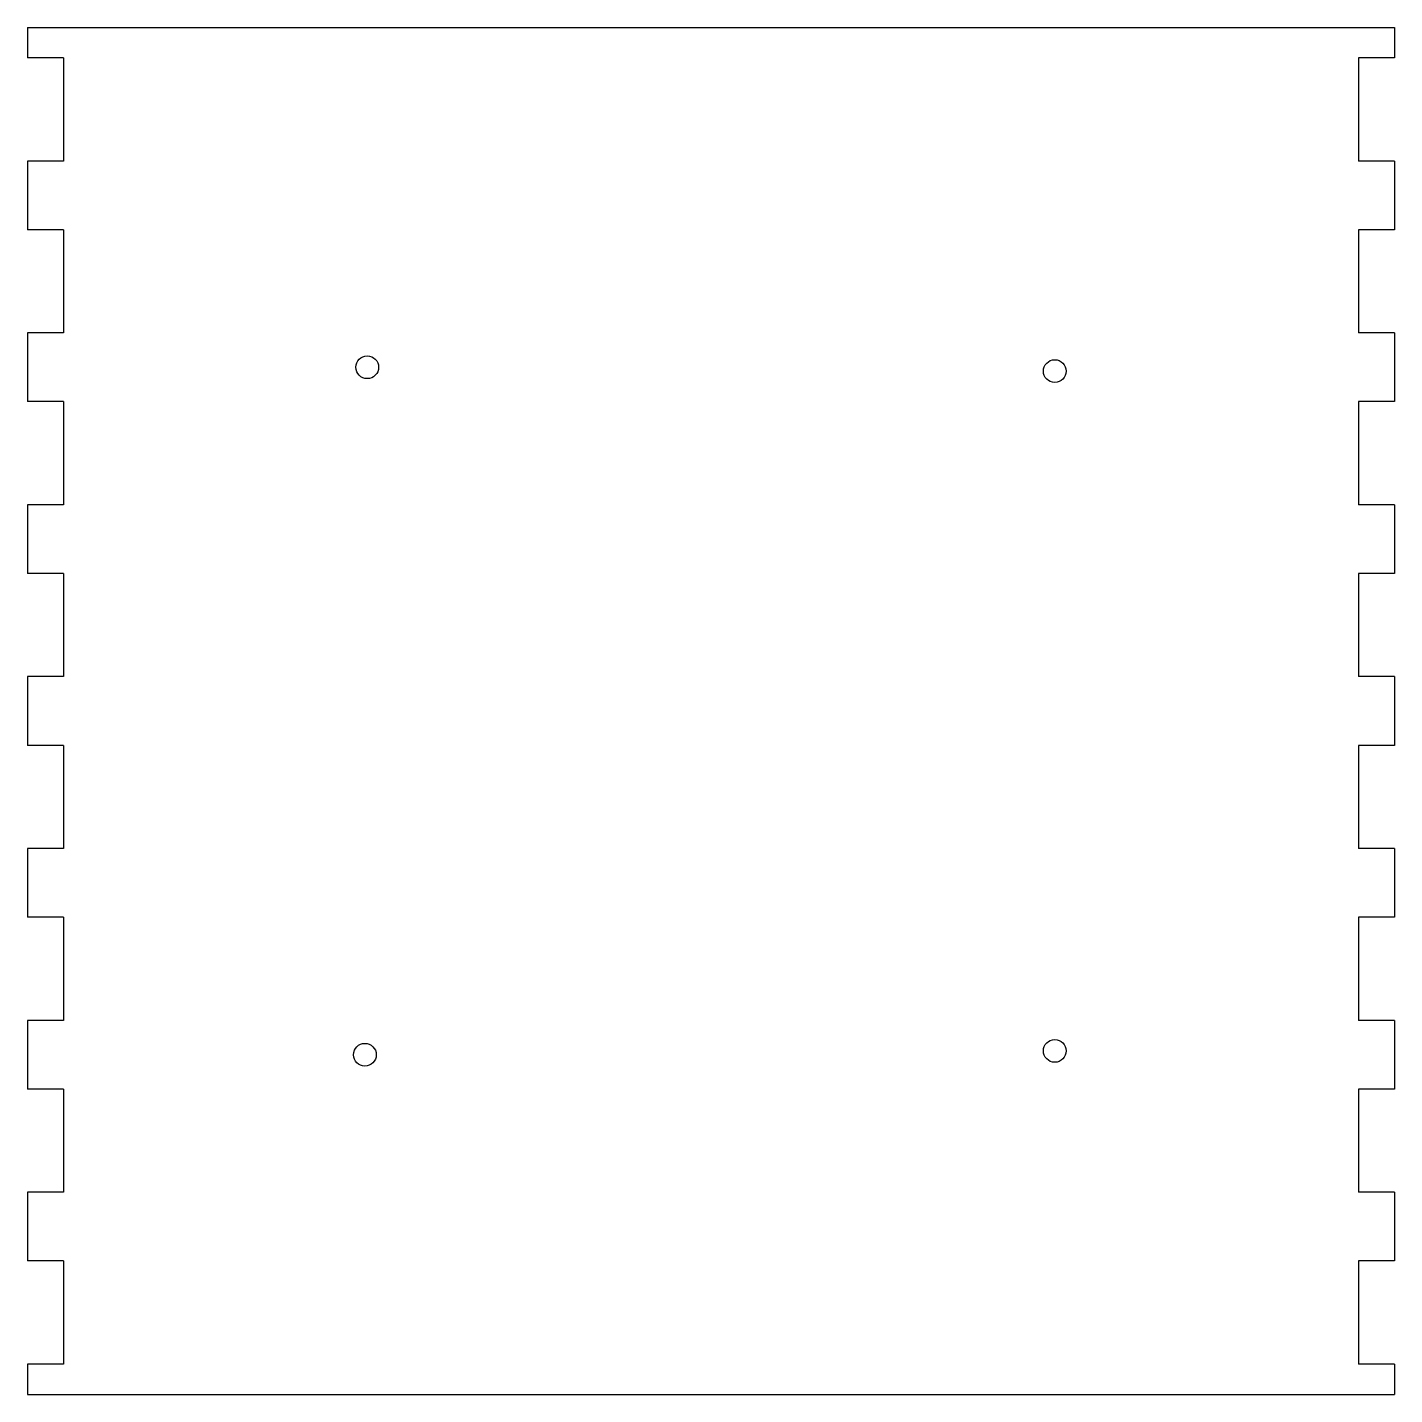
# Model space of a CAD drawing. Extents: x -66 to 66, y -66 to 66.
import ezdxf

# ---------------------------------------------------------------- set-up
doc = ezdxf.new("R2010")
doc.units = 0
doc.layers.add('VISIBLE', color=7, linetype='CONTINUOUS')

msp = doc.modelspace()

# ---------------------------------------------------------------- linework, layer by layer
at = {"layer": 'VISIBLE'}
for p, q in [((-66.29, 66.29), (66.29, 66.29)), ((-66.29, 66.29), (-66.29, 63.33)), ((66.29, 66.29), (66.29, 63.33)), ((-62.79, 63.33), (-66.29, 63.33)), ((-62.79, 63.33), (-62.79, 53.33)), ((62.79, 63.33), (62.79, 53.33)), ((66.29, 63.33), (62.79, 63.33)), ((-62.79, 53.33), (-66.29, 53.33)), ((-66.29, 53.33), (-66.29, 46.67)), ((66.29, 53.33), (62.79, 53.33)), ((66.29, 53.33), (66.29, 46.67)), ((-62.79, 46.67), (-66.29, 46.67)), ((-62.79, 46.67), (-62.79, 36.67)), ((62.79, 46.67), (62.79, 36.67)), ((66.29, 46.67), (62.79, 46.67)), ((-62.79, 36.67), (-66.29, 36.67)), ((-66.29, 36.67), (-66.29, 30)), ((66.29, 36.67), (62.79, 36.67)), ((66.29, 36.67), (66.29, 30)), ((-62.79, 30), (-66.29, 30)), ((-62.79, 30), (-62.79, 20)), ((62.79, 30), (62.79, 20)), ((66.29, 30), (62.79, 30)), ((-62.79, 20), (-66.29, 20)), ((-66.29, 20), (-66.29, 13.33)), ((66.29, 20), (62.79, 20)), ((66.29, 20), (66.29, 13.33)), ((-62.79, 13.33), (-66.29, 13.33)), ((-62.79, 13.33), (-62.79, 3.33)), ((62.79, 13.33), (62.79, 3.33)), ((66.29, 13.33), (62.79, 13.33)), ((-62.79, 3.33), (-66.29, 3.33)), ((-66.29, 3.33), (-66.29, -3.33)), ((66.29, 3.33), (62.79, 3.33)), ((66.29, 3.33), (66.29, -3.33)), ((-62.79, -3.33), (-66.29, -3.33)), ((-62.79, -3.33), (-62.79, -13.33)), ((62.79, -3.33), (62.79, -13.33)), ((66.29, -3.33), (62.79, -3.33)), ((-62.79, -13.33), (-66.29, -13.33)), ((-66.29, -13.33), (-66.29, -20)), ((66.29, -13.33), (62.79, -13.33)), ((66.29, -13.33), (66.29, -20)), ((-62.79, -20), (-66.29, -20)), ((-62.79, -20), (-62.79, -30)), ((62.79, -20), (62.79, -30)), ((66.29, -20), (62.79, -20)), ((-62.79, -30), (-66.29, -30)), ((-66.29, -30), (-66.29, -36.67)), ((66.29, -30), (62.79, -30)), ((66.29, -30), (66.29, -36.67)), ((-62.79, -36.67), (-66.29, -36.67)), ((-62.79, -36.67), (-62.79, -46.67)), ((62.79, -36.67), (62.79, -46.67)), ((66.29, -36.67), (62.79, -36.67)), ((-62.79, -46.67), (-66.29, -46.67)), ((-66.29, -46.67), (-66.29, -53.33)), ((66.29, -46.67), (62.79, -46.67)), ((66.29, -46.67), (66.29, -53.33)), ((-62.79, -53.33), (-66.29, -53.33)), ((-62.79, -53.33), (-62.79, -63.33)), ((62.79, -53.33), (62.79, -63.33)), ((66.29, -53.33), (62.79, -53.33)), ((-62.79, -63.33), (-66.29, -63.33)), ((-66.29, -63.33), (-66.29, -66.29)), ((66.29, -63.33), (62.79, -63.33)), ((66.29, -63.33), (66.29, -66.29)), ((-66.29, -66.29), (66.29, -66.29))]:
    msp.add_line(p, q, dxfattribs=at)
for centre in [(-33.33, 33.33), (33.33, 32.96), (-33.56, -33.33), (33.33, -32.96)]:
    msp.add_circle(centre, 1.1, dxfattribs=at)

doc.saveas('drawing.dxf')
